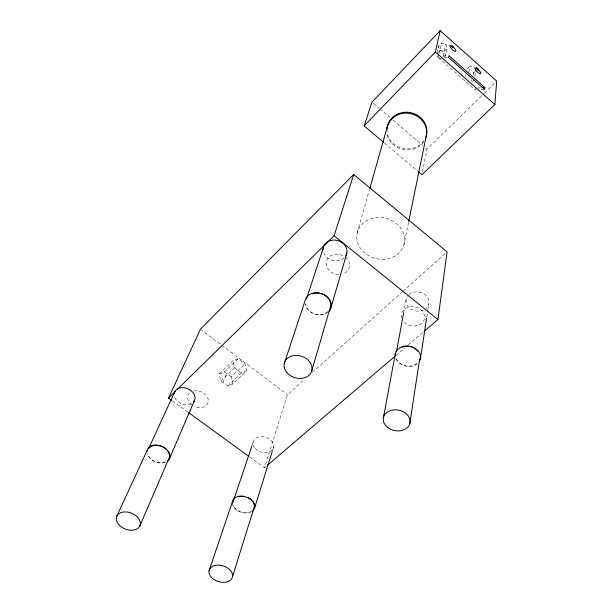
<?xml version="1.0" encoding="UTF-8"?>
<svg xmlns="http://www.w3.org/2000/svg" width="613" height="613" viewBox="0 0 613 613"><rect width="100%" height="100%" fill="white"/><g stroke="black" fill="none" stroke-linecap="round" stroke-linejoin="round"><path stroke-width="0.46" stroke-dasharray="3.06 2.3" d="M475.504 88.172L475.274 90.08L438.946 57.99L439.329 56.189M474.83 76.61L475.512 71.2L472.393 74.311M473.182 75.161L473.88 69.79M471.435 81.56L471.673 79.744M468.937 72.38L469.811 66.135L474.232 67.108M465.65 76.433L465.911 74.64M426.732 317.228L427.721 310.691M427.859 309.757L428.709 304.155M403.615 313.09L406.227 298.968M422.487 171.992L427.016 149.128L483.726 93.743M444.448 57.147L445.705 55.86L447.237 48.105L445.889 43.929L441.444 42.956L438.364 46.151L437.054 52.159M443.092 56.48L444.149 51.285L447.237 48.105M445.705 55.86L444.325 51.63L445.889 43.929M403.99 244.595A24.122 20.75 13.4 0 0 373.8 217.975A24.122 20.75 13.4 0 0 364.26 252.633A24.122 20.75 13.4 0 0 403.99 244.595L408.565 222.251M442.563 59.086L438.065 58.089L438.801 54.634M438.985 53.768L439.728 50.312L438.364 46.151M437.299 53.231L439.805 50.641L441.444 42.956M357.249 232.695L369.524 189.432M272.693 449.888L273.544 447.153M249.775 457.076L264.479 467.765L287.451 394.665L304.554 379.363M252.234 445.007L253.154 442.287M222.979 382.55L226.641 373.463M466.7 69.261L469.811 66.135M471.949 81.835L474.493 79.315M484.408 93.069L496.024 81.728M219.247 373.83L232.94 360.697L238.143 358.781L244.932 363.884L246.618 370.949L232.825 383.93L227.63 385.998L220.795 380.926L219.247 373.83L224.488 371.853L238.143 358.781M220.795 380.926L234.58 367.8L232.94 360.697M232.825 383.93L231.231 376.88L244.932 363.884M227.63 385.998L241.461 372.949L246.618 370.949M312.392 372.352L402.182 292.026M402.894 291.39L445.651 253.138M264.479 467.765L266.655 465.903M395.845 355.525L404.549 348.084M408.181 344.981L422.694 332.583M444.586 57.561L447.398 57.346M477.374 88.042L480.171 87.851M480.891 89.69L484.63 89.429M442.808 56.005L447.161 55.768M439.728 50.312L444.149 51.285M439.805 50.641L444.325 51.63M172.383 400.825L187.862 412.074M224.488 371.853L231.231 376.88M234.58 367.8L241.461 372.949M200.443 329.242L221.048 344.736M221.814 345.311L287.451 394.665M384.374 142.982L417.606 171.073M373.417 103.359L379.209 108.309M379.937 108.93L390.075 117.589M392.971 120.056L422.671 145.419M425.568 147.894L427.016 149.128M437.23 55.561L438.065 58.089M401.599 317.978A11.731 9.655 10.2 0 1 414.955 306.921A11.731 9.655 10.2 0 1 422.702 322.246A11.731 9.655 10.2 0 1 403.201 321.151M250.61 512.238A11.264 8.023 17.7 0 1 232.994 504.292M193.677 390.948A10.705 8.061 21.6 0 1 208.351 400.55A10.705 8.061 21.6 0 1 194.313 406.388M191.93 404.994A10.705 8.061 21.6 0 1 190.689 392.121M345.418 257.161A11.892 10.015 16.7 0 1 342.621 273.996M338.935 274.509A11.892 10.015 16.7 0 1 326.568 260.694A11.892 10.015 16.7 0 1 344.812 256.701M252.058 510.698A11.256 8.023 17.7 0 1 240.557 511.955A11.256 8.023 17.7 0 1 232.434 503.97M416.733 363.425A12.452 10 10.6 0 1 395.806 358.536M417.461 363.685A12.459 10.007 10.5 0 1 396.519 358.797M408.902 294.646A11.54 9.586 9.9 0 1 425.169 294.753A11.54 9.586 9.9 0 1 425.981 308.439M423.698 309.94A11.54 9.586 9.9 0 1 409.798 308.27A11.54 9.586 9.9 0 1 407.208 296.646M165.479 461.773A11.578 8.329 21.9 0 1 147.273 453.536M165.249 462.394A11.586 8.337 21.9 0 1 147.802 453.835M191.233 403.737A10.789 8.107 22.2 0 1 174.307 395.967M328.415 311.841A13.08 10.735 17.2 0 1 314.768 314.04A13.08 10.735 17.2 0 1 305.649 303.91M327.702 311.588A13.072 10.727 17.3 0 1 314.477 313.925A13.072 10.727 17.3 0 1 305.075 304.377M344.222 257.874A12.068 10.245 17.3 0 1 332.07 260.257A12.068 10.245 17.3 0 1 323.373 251.43M423.759 141.672A20.007 18.313 11.9 0 1 402.557 149.38A20.007 18.313 11.9 0 1 386.956 133.19M423.958 140.691A19.968 18.29 11.9 0 1 401.959 148.177A19.968 18.29 11.9 0 1 387.087 130.638M255.154 448.387A10.505 7.816 17.7 0 0 272.831 449.061A10.505 7.816 17.7 0 0 262.088 436.586A10.505 7.816 17.7 0 0 255.154 448.387"/><path stroke-width="0.92" d="M418.334 171.686L421.943 174.736L494.867 104.539L496.706 81.062L440.172 30.65L371.968 102.126L364.145 125.887L383.654 142.377M484.829 87.521L484.63 89.429L448.341 57.277L448.908 55.668L484.829 87.521L482.033 87.713M424.15 331.342L437.935 319.557L447.076 251.866L353.701 174.475L200.443 329.242L168.514 398.013L171.609 400.266M409.813 423.522A13.532 10.421 11.2 0 0 392.473 410.036A13.532 10.421 11.2 0 0 387.715 427.476A13.532 10.421 11.2 0 0 409.813 423.522L419.644 358.98M420.372 359.241L426.587 318.162M383.485 417.307L395.4 353.318M396.465 351.701L403.615 313.09M408.756 221.324L426.089 136.599M364.145 125.887L435.422 51.975L440.172 30.65M369.785 188.513L387.293 126.845M311.91 370.26L330.468 306.73A13.072 10.727 17.3 0 0 330.652 304.853M331.181 306.983L346.828 253.223M232.519 576.672L254.219 507.097A11.256 8.023 17.7 0 0 252.564 501.357M254.793 507.418L272.41 450.808M177.372 389.332L334.108 235.783L353.701 174.475M306.623 298.37L323.327 247.828M284.179 363.747L305.036 300.83A13.072 10.727 17.3 0 1 318.975 292.991M209.018 570.918L232.388 501.825M232.955 502.147L251.935 445.912M169.318 459.007L194.367 400.733M139.71 526.215A12.505 8.536 21.5 0 0 126.025 511.939A12.505 8.536 21.5 0 0 119.228 525.119A12.505 8.536 21.5 0 0 139.71 526.215L168.782 458.708A11.578 8.329 21.9 0 0 169.28 457.344M148.63 448.601L174.782 391.73M116.884 516.062L147.702 449.16M168.514 398.013L175.333 391.339M267.383 465.282L395.117 356.145M188.635 412.641L249.001 456.516M334.108 235.783L437.935 319.557M435.422 51.975L494.867 104.539M239.553 496.538A11.264 8.023 17.7 0 1 252.564 500.99A11.264 8.023 17.7 0 1 252.625 511.02M232.335 503.25A11.256 8.023 17.7 0 1 244.656 496.469M247.453 497.427A11.256 8.023 17.7 0 1 251.384 500.047M395.163 355.05A12.452 10 10.6 0 1 410.043 346.399M410.833 346.606A12.452 10 10.6 0 1 415.177 348.667M415.798 349.134A12.452 10 10.6 0 1 417.913 351.272M402.105 347.219A12.459 10.007 10.5 0 1 416.809 349.617A12.459 10.007 10.5 0 1 419.292 361.647M174.192 393.768A10.789 8.107 22.2 0 1 187.793 388.742A10.789 8.107 22.2 0 1 193.585 401.921M152.269 446.019A11.586 8.337 21.9 0 1 166.652 449.452A11.586 8.337 21.9 0 1 167.977 460.761M149.549 447.682A11.586 8.337 21.9 0 1 151.503 446.341M147.105 451.26A11.578 8.329 21.9 0 1 161.319 446.141M162.016 446.44A11.578 8.329 21.9 0 1 164.016 447.521M164.629 447.934A11.578 8.329 21.9 0 1 166.307 449.337M167.403 450.547A11.578 8.329 21.9 0 1 169.41 456.616M323.166 249.621A12.068 10.245 17.3 0 1 337.602 240.526A12.068 10.245 17.3 0 1 345.893 255.728M312.308 293.803A13.08 10.735 17.2 0 1 328.055 297.581A13.08 10.735 17.2 0 1 329.089 311.151M320.645 293.374A13.072 10.727 17.3 0 1 323.059 294.294M324.553 295.106A13.072 10.727 17.3 0 1 328.246 298.378M328.714 299.014A13.072 10.727 17.3 0 1 330.591 303.902M386.841 129.688A20.007 18.313 11.9 0 1 411.078 113.75A20.007 18.313 11.9 0 1 425.299 138.86M387.209 127.765A19.968 18.29 11.9 0 1 410.541 112.639A19.968 18.29 11.9 0 1 426.288 135.626M211.493 577.423A12.13 8.199 17.6 0 0 231.76 578.672A12.13 8.199 17.6 0 0 219.071 565.148A12.13 8.199 17.6 0 0 211.493 577.423M286.708 372.367A14.268 11.233 17.3 0 0 310.875 373.003A14.268 11.233 17.3 0 0 296.6 355.402A14.268 11.233 17.3 0 0 286.708 372.367M450.555 47.515A4.13 1.218 45.1 0 0 455.735 51.377A4.13 1.218 45.1 0 0 452.333 46.327A4.13 1.218 45.1 0 0 450.555 47.515M475.596 69.89A4.092 1.203 45.6 0 0 480.669 73.66A4.092 1.203 45.6 0 0 477.22 68.579A4.092 1.203 45.6 0 0 475.596 69.89M451.367 46.282A1.471 0.429 45.1 0 0 453.222 47.661A1.471 0.429 45.1 0 0 452.011 45.86A1.471 0.429 45.1 0 0 451.367 46.282M476.699 68.748A1.464 0.429 45.6 0 0 478.515 70.097A1.464 0.429 45.6 0 0 477.289 68.288A1.464 0.429 45.6 0 0 476.699 68.748"/></g></svg>
